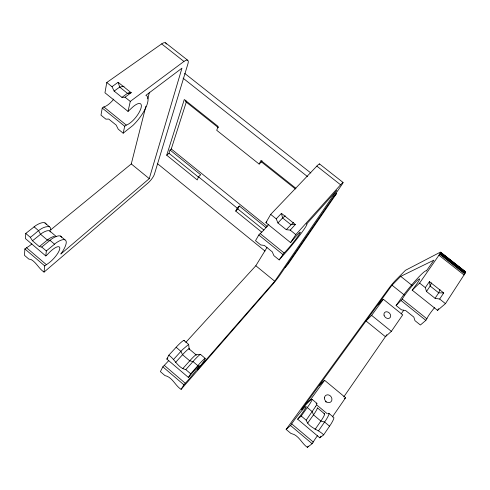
<?xml version="1.0" encoding="UTF-8"?>
<svg xmlns="http://www.w3.org/2000/svg" width="490" height="490" viewBox="0 0 490 490"><rect width="100%" height="100%" fill="white"/><g stroke="black" fill="none" stroke-linecap="round" stroke-linejoin="round"><path stroke-width="0.73" d="M434.765 307.414A13.922 1.929 -50.4 0 0 426.87 318.782L425.835 320.368L420.389 325.011L414.969 320.662L413.829 317.104L405.696 310.58L401.469 309.827L396.091 305.509L402.272 299.096A13.855 1.323 -50.6 0 1 416.267 281.419A13.855 1.323 -50.6 0 1 415.146 286.178L412.182 290.147L437.558 310.372L445.459 303.635L464.036 274.951C464.22 274.259 466.4 271.95 465.016 271.668M31.862 243.891A12.299 4.079 -46.7 0 1 28.212 246.709L24.868 248.951L24.5 255.364L28.824 259.075L31.103 259.535C36.609 262.701 38.845 268.692 44.063 272.103L147.937 183.076A7.975 2.181 -50.4 0 0 154.405 174.238L187.989 63.639A9.776 3.216 -53.3 0 0 183.946 61.446L161.657 43.898L106.777 82.51L104.958 92.788L128.037 111.414L131.675 108.027A13.463 4.661 -51.4 0 1 140.893 108.498A13.463 4.661 -51.4 0 1 126.273 125.091L124.711 126.267L123.168 133.182L118.219 129.158L116.173 125.103L108.756 119.076L105.895 119.15L100.983 115.156L102.245 108.051L103.843 106.918A13.395 5.17 -51.4 0 0 113.766 99.103M46.195 224.267A21.511 7.136 -46.7 0 0 35.899 225.474L25.75 233.442L25.456 238.618L45.791 255.945L47.371 254.598A12.348 3.681 -47.2 0 1 59.798 248.014A12.348 3.681 -47.2 0 1 47.989 263.589L44.725 265.917L44.063 272.103M45.791 255.945L46.323 250.947L56.295 242.752A21.597 6.437 -47.2 0 1 60.803 254.047L149.254 178.636L181.955 68.165L145.849 95.366A23.544 8.159 -51.4 0 1 132.949 125.416L123.168 133.182M317.471 435.702A12.587 1.531 -52.1 0 0 314.2 440.467L312.13 443.72L307.377 447.37C302.159 443.732 300.033 437.699 294.19 434.544L290.846 433.387L286.142 429.412L388.631 288.628A7.846 0.57 -50.7 0 1 395.626 280.225L405.438 270.321L440.241 252.215C441.312 252.43 439.101 254.629 438.948 255.235L419.587 283.079L412.182 290.147M128.037 111.414L130.273 101.412L183.946 61.446M50.623 229.926L131.277 163.942L145.879 106.25M147.753 98.851L149.438 92.2M186.341 101.908L171.267 148.978L170.036 150.013L200.704 174.795L198.481 176.804L197.256 179.94L166.71 155.214L184.277 99.519L218.185 126.487L216.703 130.279L259.155 164.083L261.415 161.908L262.015 160.708M166.71 155.214L168.995 153.284L170.036 150.013M185.906 100.193L185.489 101.51L218.485 127.755M439.977 289.559L438.697 292.824L435.059 298.3L426.478 291.477L425.314 287.63L419.587 283.079M431.537 282.865L430.165 286.05L426.478 291.477M261.801 232.211L235.715 211.086L237.191 208.115L239.322 206.002L266.119 227.654M259.155 164.083L260.943 160.493L295.942 188.325M235.715 211.086L237.834 208.973L239.322 206.002M168.793 360.548A12.648 1.207 -49.8 0 1 165.626 363.954L162.845 366.826L160.377 371.634L164.959 375.573C172.541 377.239 175.01 385.489 181.098 389.366L272.262 284.855A8.183 0.441 -50.9 0 0 279.245 276.066L341.83 184.742A10.088 0.662 -51.4 0 0 340.593 184.797L316.846 166.098L270.688 214.393L265.905 222.681L290.576 242.593L293.89 238.734A13.91 0.962 -51 0 1 298.612 235.347A13.91 0.962 -51 0 1 284.09 252.963L279.159 259.921L273.886 255.633L272.281 251.86L264.367 245.429L260.741 244.957L255.511 240.7L258.806 234.986L260.153 233.571A13.843 1.537 -51.1 0 0 268.808 224.212M181.098 389.366L183.897 384.809L186.592 381.839A12.703 0.753 -50.3 0 0 199.142 366.14A12.703 0.753 -50.3 0 0 189.808 375.873L188.423 377.459L166.839 359.072L168.836 355.177L177.686 345.603A22.123 2.113 -49.8 0 1 184.228 340.93M185.814 342.388L255.817 265.752L267.001 247.493M188.423 377.459L190.69 373.772L199.338 363.948A22.222 1.317 -50.3 0 1 197.292 369.907L274.743 281.223L336.795 190.359L306.532 224.108A24.329 1.678 -51 0 1 287.52 250.488L279.159 259.921M315.511 406.669L306.183 420.193C309.006 428.101 318.396 429.295 323.645 434.869L330.787 424.365A22.013 2.677 -52.1 0 0 333.794 417.474L328.949 413.419M286.142 429.412L290.546 425.504L292.708 422.349A12.532 1.054 -51.7 0 1 305.497 406.859A12.532 1.054 -51.7 0 1 298.851 417.535L297.651 419.189L319.799 437.827L323.645 434.869M437.558 310.372L438.63 308.725M290.576 242.593L295.825 234.624L340.593 184.797M435.059 298.3L439.683 299.047L443.701 292.947L429.424 281.628L425.314 287.63M332.33 416.996L345.615 397.727L324.582 380.289L319.296 385.226M383.339 299.255L371.634 315.395L366.005 320.974L385.41 336.704L391.363 331.344L402.737 314.843L383.339 299.255L377.637 304.97M307.377 447.37L308.247 446.114M343.79 396.869L386.812 334.676M401.151 313.949L403.76 310.182M319.799 437.827L320.968 436.137M318.641 430.661L325.838 420.212A21.995 2.487 -52 0 0 328.141 413.401M315.027 429.473L321.838 419.661A18.81 2.052 -52 0 0 323.915 413.836M297.651 419.189L301.215 416.022L308.578 405.775A21.915 1.844 -51.7 0 0 301.473 409.763L392.018 285.186L400.71 276.36L433.926 260.135L426.3 271.037A24.237 2.321 -50.6 0 0 403.105 295.629L396.091 305.509M307.579 423.207L314.457 413.48A18.779 1.813 -51.8 0 0 317.324 407.796L324.57 413.854M324.582 380.289L310.489 399.73L305.325 404.446M285.156 267.448L288.163 264.012L336.655 193.397L333.384 197.066M168.836 355.177C175.016 359.391 177.901 367.923 185.814 369.625L194.518 359.85A22.203 1.513 -50.1 0 1 200.631 354.717M182.733 368.676L190.935 359.507A18.988 1.354 -50.1 0 1 196.227 355.152M175.475 362.502L183.738 353.406A18.963 1.58 -50 0 1 189.207 349.205L188.65 344.384L183.952 340.409M173.674 359.299L182.482 349.664L188.65 344.384M166.839 359.072L167.782 358.037M290.221 230.11L295.335 224.506L281.444 213.352L276.25 218.871L277.928 222.956L286.27 229.675L290.221 230.11L295.825 234.624M286.27 229.675L293.461 222.454M277.928 222.956L282.589 217.97L285.235 215.851M265.905 222.681L266.836 221.701M25.75 233.442L30.306 237.319L32.481 240.786L39.31 246.605L41.736 247.04L51.756 238.893A21.578 6.609 -47 0 1 61.642 237.307M39.31 246.605L48.731 238.942A18.455 5.709 -47 0 1 54.402 236.376M344.482 398.658L345.615 397.727M32.481 240.786L41.95 233.197A18.436 5.911 -46.9 0 1 50.642 231.984M30.306 237.319C36.082 233.448 41.577 225.884 49.355 226.668L50.593 227.985L50.807 230.294M111.983 86.693L114.146 91.085L121.943 97.363L125.03 97.198L131.142 92.714L118.151 82.289L111.983 86.693L106.777 82.51M121.943 97.363L127.449 93.333L131.038 92.561M114.146 91.085L119.689 87.097L124.068 86.234M131.142 92.714L127.449 93.333L119.689 87.097L118.151 82.289M295.335 224.506L290.889 224.641L282.589 217.97L281.444 213.352M443.701 292.947L438.697 292.824L430.165 286.05L429.424 281.628M440.522 252.142L465.457 271.717M440.602 252.307L465.5 271.858M440.241 252.215L465.494 272.054M440.479 252.718L465.433 272.311M440.345 253.005L465.322 272.624M440.161 253.355L465.163 272.991M439.922 253.753L464.949 273.414M439.64 254.2L464.692 273.879M438.948 255.235L464.036 274.951M165.547 42.826L187.658 60.215M319.505 163.923L343.055 182.452M184.706 73.39L310.832 173.001M183.064 78.155L307.628 176.694M439.683 299.047L445.459 303.635M261.415 161.908L295.47 188.993M400.71 276.36L412.072 285.407M392.018 285.186L404.287 294.992M402.272 299.096L426.87 318.782M401.194 300.633L425.835 320.368M125.03 97.198L130.273 101.412M270.688 214.393L276.25 218.871M171.267 148.978L267.246 226.496M371.634 315.395L391.363 331.344M198.481 176.804L237.191 208.115M168.995 153.284L198.879 177.466M237.834 208.973L263.865 230.031M103.843 106.918L126.273 125.091M260.153 233.571L284.09 252.963M102.245 108.051L124.711 126.267M258.806 234.986L282.779 254.42M157.719 163.85L265.004 251.07M131.277 163.942L149.254 178.636M255.817 265.752L274.743 281.223M307.328 407.564L312.265 411.68L313.496 414.889L320.883 421.082L324.619 422.049L329.58 426.208M312.044 399.307L316.865 403.337M316.852 405.046L327.271 413.75M301.215 416.022L306.183 420.193M54.488 244.118L49.919 240.265L47.309 239.996L40.523 234.238L38.557 230.649L34.055 226.79M197.819 365.644L192.968 361.559L189.734 360.818L182.531 354.705L180.908 351.348L176.124 347.251M291.721 423.881L313.275 442.06M290.546 425.504L312.13 443.72M44.921 222.919L49.355 226.668M60.478 236.064L64.931 239.831M205.163 358.337L200.441 354.344L196.067 354.797L188.999 348.813M49.582 230.87L56.246 236.517M41.736 247.04L46.323 250.947M185.814 369.625L190.69 373.772M26.448 247.664L46.281 264.594M164.242 365.301L185.263 383.247M24.868 248.951L44.725 265.917M162.845 366.826L183.897 384.809M325.556 401.298A4.073 3.497 53.2 0 1 326.101 402.21M316.105 403.448A21.989 2.058 -51.5 0 1 315.64 406.529M316.846 166.098A10.039 1.06 -51.7 0 1 319.59 164.254M161.657 43.898A9.733 3.571 -53.6 0 1 166.3 44.112M384.038 315.193A3.742 2.952 44.9 0 0 389.673 318.01A3.742 2.952 44.9 0 0 388.196 312.173A3.742 2.952 44.9 0 0 384.038 315.193M324.429 397.929A4.141 3.534 52.6 0 0 329.899 402.462A4.141 3.534 52.6 0 0 330.248 395.804A4.141 3.534 52.6 0 0 324.429 397.929"/></g></svg>
